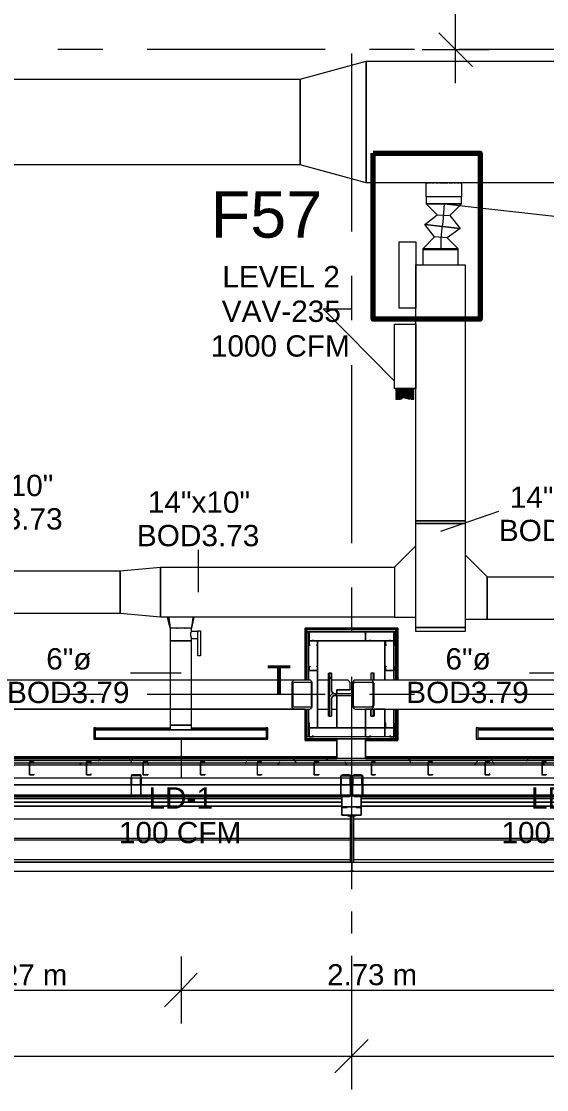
# Model space of a CAD drawing. Header units: metres. Extents: x -2 to 237, y -8 to 52.
# Drawn here: x 12.19 to 15.94, y 7.19 to 14.82 of the extents above; entities that cross this region are included whole.
import ezdxf

# ---------------------------------------------------------------- set-up
doc = ezdxf.new("R2010")
doc.units = ezdxf.units.M
doc.layers.add('HVAC - Ductos', color=5, linetype='Continuous', lineweight=0)
doc.layers.add('PDF2_Text', color=7, linetype='Continuous', lineweight=0)
doc.layers.add('PDF2_Geometry', color=7, linetype='Continuous', lineweight=0, true_color=0xaaaaaa)
doc.layers.add('PDF2_Solid Fills', color=7, linetype='Continuous', lineweight=0, true_color=0xffffff)
doc.styles.add('PDF ArialUnicodeMS-Bold-Identity-H', font='arial.ttf')
doc.styles.add('PDF Helvetica', font='')
doc.styles.get('PDF Helvetica').set_extended_font_data('Helvetica')

msp = doc.modelspace()

# ---------------------------------------------------------------- hatches: boundary and pattern name
at = {"layer": 'PDF2_Solid Fills', "lineweight": 0, "transparency": 33554559}
h = msp.add_hatch(color=256, dxfattribs=at)
h.paths.add_polyline_path([(14.6867, 9.908), (14.6867, 9.8575), (14.705, 9.8575), (14.705, 9.908)])
h.paths.add_polyline_path([(14.4069, 10.041), (14.4069, 10.1648), (14.3886, 10.1648), (14.3886, 9.8575), (14.4069, 9.8575), (14.4069, 9.9859), (14.4115, 9.9997), (14.4161, 10.0043), (14.5537, 10.0043), (14.5537, 10.018), (14.4207, 10.0226), (14.4161, 10.0272), (14.4115, 10.0272), (14.4115, 10.041)])
h.paths.add_polyline_path([(14.705, 10.1143), (14.705, 10.1648), (14.6867, 10.1648), (14.6867, 10.1143)])
for points in [[(4.4593, 9.5227), (56.4401, 9.5227), (56.4401, 9.541), (4.4593, 9.541)], [(14.4711, 9.298), (14.4757, 9.3026), (14.4803, 9.431), (14.5399, 9.431), (14.5399, 9.2934), (14.4803, 9.298), (14.4757, 9.298), (14.4757, 9.2888), (14.4849, 9.2888), (14.5353, 9.2842), (14.5353, 9.2888), (14.5445, 9.2934), (14.549, 9.4341), (14.549, 9.4356), (14.5445, 9.4401), (14.4757, 9.4401), (14.4711, 9.431)], [(14.6316, 9.4355), (14.627, 9.4401), (14.5583, 9.4401), (14.5537, 9.431), (14.5537, 9.298), (14.5583, 9.3026), (14.5629, 9.431), (14.6224, 9.431), (14.6224, 9.2934), (14.5629, 9.298), (14.5583, 9.298), (14.5583, 9.2888), (14.5675, 9.2888), (14.6179, 9.2842), (14.6179, 9.2888), (14.627, 9.2934)]]:
    msp.add_hatch(color=256, dxfattribs=at).paths.add_polyline_path(points)
h = msp.add_hatch(color=256, dxfattribs=at)
h.paths.add_polyline_path([(6.1562, 9.509), (6.1562, 9.5227), (4.4593, 9.5227), (4.4593, 9.509)])
h.paths.add_polyline_path([(55.7246, 9.5227), (55.7246, 9.509), (56.4538, 9.509), (56.4538, 9.5227)])
h.paths.add_polyline_path([(53.6929, 9.5227), (53.6929, 9.509), (55.72, 9.509), (55.72, 9.5227)])
h.paths.add_polyline_path([(50.8494, 9.5227), (50.8494, 9.509), (53.6883, 9.509), (53.6883, 9.5227)])
h.paths.add_polyline_path([(48.8177, 9.5227), (48.8177, 9.509), (50.8448, 9.509), (50.8448, 9.5227)])
h.paths.add_polyline_path([(45.9742, 9.5227), (45.9742, 9.509), (48.8131, 9.509), (48.8131, 9.5227)])
h.paths.add_polyline_path([(43.9425, 9.5227), (43.9425, 9.509), (45.9696, 9.509), (45.9696, 9.5227)])
h.paths.add_polyline_path([(43.1307, 9.5227), (43.1307, 9.509), (43.9379, 9.509), (43.9379, 9.5227)])
h.paths.add_polyline_path([(41.099, 9.5227), (41.099, 9.509), (43.1261, 9.509), (43.1261, 9.5227)])
h.paths.add_polyline_path([(39.0673, 9.5227), (39.0673, 9.509), (41.0944, 9.509), (41.0944, 9.5227)])
h.paths.add_polyline_path([(38.2555, 9.5227), (38.2555, 9.509), (39.0627, 9.509), (39.0627, 9.5227)])
h.paths.add_polyline_path([(36.2238, 9.5227), (36.2238, 9.509), (38.2509, 9.509), (38.2509, 9.5227)])
h.paths.add_polyline_path([(34.1921, 9.5227), (34.1921, 9.509), (36.2192, 9.509), (36.2192, 9.5227)])
h.paths.add_polyline_path([(33.3803, 9.5227), (33.3803, 9.509), (34.1875, 9.509), (34.1875, 9.5227)])
h.paths.add_polyline_path([(31.3486, 9.5227), (31.3486, 9.509), (33.3757, 9.509), (33.3757, 9.5227)])
h.paths.add_polyline_path([(28.5051, 9.5227), (28.5051, 9.509), (31.344, 9.509), (31.344, 9.5227)])
h.paths.add_polyline_path([(26.4734, 9.5227), (26.4734, 9.509), (28.5005, 9.509), (28.5005, 9.5227)])
h.paths.add_polyline_path([(23.6299, 9.5227), (23.6299, 9.509), (26.4688, 9.509), (26.4688, 9.5227)])
h.paths.add_polyline_path([(21.5982, 9.5227), (21.5982, 9.509), (23.6253, 9.509), (23.6253, 9.5227)])
h.paths.add_polyline_path([(20.7864, 9.5227), (20.7864, 9.509), (21.5936, 9.509), (21.5936, 9.5227)])
h.paths.add_polyline_path([(18.7547, 9.5227), (18.7547, 9.509), (20.7818, 9.509), (20.7818, 9.5227)])
h.paths.add_polyline_path([(16.7229, 9.5227), (16.7229, 9.509), (18.7501, 9.509), (18.7501, 9.5227)])
h.paths.add_polyline_path([(15.9112, 9.5227), (15.9112, 9.509), (16.7184, 9.509), (16.7184, 9.5227)])
h.paths.add_polyline_path([(13.8795, 9.5227), (13.8795, 9.509), (15.9066, 9.509), (15.9066, 9.5227)])
h.paths.add_polyline_path([(11.8478, 9.5227), (11.8478, 9.509), (13.8749, 9.509), (13.8749, 9.5227)])
h.paths.add_polyline_path([(11.036, 9.5227), (11.036, 9.509), (11.8432, 9.509), (11.8432, 9.5227)])
h.paths.add_polyline_path([(9.0043, 9.5227), (9.0043, 9.509), (11.0314, 9.509), (11.0314, 9.5227)])
h.paths.add_polyline_path([(6.1608, 9.5227), (6.1608, 9.509), (8.9997, 9.509), (8.9997, 9.5227)])
h = msp.add_hatch(color=256, dxfattribs=at)
h.paths.add_polyline_path([(12.9806, 9.4355), (13.0402, 9.4401), (12.976, 9.4401), (12.976, 9.2888), (12.9851, 9.2934), (12.9806, 9.2934)])
h.paths.add_polyline_path([(13.0448, 9.2888), (13.0493, 9.4395), (13.0493, 9.4401), (13.0448, 9.4401)])
h.paths.add_polyline_path([(13.0402, 9.2842), (13.0402, 9.2888), (12.9851, 9.2888)])

# ---------------------------------------------------------------- linework, layer by layer
at = {"layer": 'HVAC - Ductos', "lineweight": 0}
for points in [[(15.292, 14.375), (15.292, 16.0169), (15.292, 17.9202), (15.292, 19.6217)], [(15.1728, 14.7327), (15.292, 14.6134), (15.4113, 14.4942)], [(15.0536, 14.6134), (15.292, 14.6134), (15.5305, 14.6134)], [(17.2091, 13.6641), (14.6546, 13.6641), (14.6546, 14.5309), (17.2091, 14.5309)], [(4.4593, 14.4025), (14.1822, 14.4025), (14.1822, 13.7925), (4.4593, 13.7925)], [(15.3334, 13.6641), (15.3334, 13.5632), (15.3288, 13.5632), (15.3196, 13.5632), (15.2966, 13.5632), (15.2691, 13.5632), (15.2416, 13.5632), (15.2095, 13.5632), (15.1728, 13.5632), (15.1453, 13.5632), (15.1178, 13.5632), (15.0994, 13.5632), (15.0857, 13.5632), (15.0811, 13.5632), (15.0811, 13.6641), (15.0857, 13.6641), (15.0949, 13.6641), (15.0994, 13.6641)], [(15.104, 13.6641), (15.1086, 13.6641), (15.1132, 13.6641)], [(15.1224, 13.6641), (15.127, 13.6641), (15.1361, 13.6641)], [(15.1499, 13.6641), (15.1545, 13.6641), (15.1683, 13.6641)], [(15.1774, 13.6641), (15.2095, 13.6641), (15.2371, 13.6641)], [(15.2462, 13.6641), (15.2645, 13.6641), (15.2691, 13.6641)], [(15.2783, 13.6641), (15.2875, 13.6641), (15.292, 13.6641)], [(15.3012, 13.6641), (15.3058, 13.6641), (15.315, 13.6641)], [(15.3196, 13.6641), (15.3242, 13.6641), (15.3288, 13.6641)], [(15.2508, 13.4302), (15.3242, 13.3385), (15.0719, 13.366), (15.1591, 13.4348), (15.2508, 13.4302), (15.3334, 13.5127), (15.3334, 13.5632), (15.3288, 13.5632), (15.3196, 13.5632), (15.2966, 13.5632), (15.2691, 13.5632), (15.2416, 13.5632), (15.2095, 13.5632), (15.1728, 13.5632), (15.1453, 13.5632), (15.1178, 13.5632), (15.0994, 13.5632), (15.0857, 13.5632), (15.0811, 13.5632), (15.0811, 13.5127), (15.3334, 13.5127), (15.0811, 13.5127), (15.1591, 13.4348)], [(15.2095, 13.5127), (15.2049, 13.4486), (15.2003, 13.3844), (15.1911, 13.3202), (15.1866, 13.2559), (15.1866, 13.1917)], [(15.2095, 13.5127), (16.0396, 13.421)], [(15.2325, 13.2697), (15.3104, 13.1917), (15.0582, 13.1917), (15.1407, 13.2789), (15.0719, 13.366), (15.3242, 13.3385), (15.2325, 13.2697), (15.1407, 13.2789)], [(15.3104, 13.1917), (15.3058, 13.1917), (15.2875, 13.1917), (15.26, 13.1917), (15.2233, 13.1917), (15.1866, 13.1917), (15.1453, 13.1917), (15.1086, 13.1917), (15.0811, 13.1917), (15.0628, 13.1917), (15.0582, 13.1917)], [(14.8564, 12.247), (14.3473, 12.7652), (14.5537, 12.7652)], [(14.8609, 12.1965), (14.9252, 12.1965), (14.9252, 12.1919), (14.8655, 12.1919), (14.8655, 12.1873), (14.9206, 12.1873), (14.916, 12.1828), (14.8655, 12.1828), (14.8655, 12.1782), (14.916, 12.1782), (14.9114, 12.1736), (14.8655, 12.1736), (14.8655, 12.169), (14.9114, 12.169), (14.9068, 12.1644), (14.8655, 12.1644), (14.8655, 12.1598), (14.9068, 12.1598), (14.9022, 12.1552), (14.8655, 12.1552), (14.8655, 12.1506), (14.8976, 12.1506), (14.8931, 12.146), (14.8655, 12.146), (14.8655, 12.1415), (14.8931, 12.1415), (14.8885, 12.1369), (14.8655, 12.1369), (14.8655, 12.1323), (14.8885, 12.1323), (14.8839, 12.1232), (14.8655, 12.1232), (14.8655, 12.1186), (14.8839, 12.1186), (14.8885, 12.1232), (14.8885, 12.1186), (14.8931, 12.1186), (14.8931, 12.1323), (14.8976, 12.1415), (14.8976, 12.1186), (14.9022, 12.1186), (14.9022, 12.146), (14.9068, 12.1598), (14.9068, 12.1232), (14.9114, 12.1232), (14.9114, 12.1644), (14.9206, 12.1782), (14.9206, 12.1277), (14.9206, 12.1828), (14.9252, 12.1828), (14.9297, 12.1828), (14.9297, 12.1277), (14.9343, 12.1277), (14.9343, 12.1828), (14.9389, 12.1828), (14.9389, 12.1277), (14.9435, 12.1277), (14.9435, 12.1782), (14.9481, 12.1644), (14.9481, 12.1232), (14.9527, 12.1232), (14.9527, 12.1598), (14.9573, 12.146), (14.9573, 12.1186), (14.9619, 12.1186), (14.9619, 12.1415), (14.971, 12.1323), (14.971, 12.1186), (14.971, 12.1232), (14.9756, 12.1186), (14.994, 12.1186), (14.994, 12.1232), (14.9756, 12.1232), (14.9756, 12.1323), (14.994, 12.1323), (14.994, 12.1369), (14.971, 12.1369), (14.971, 12.1415), (14.994, 12.1415), (14.994, 12.146), (14.9664, 12.146), (14.9619, 12.1506), (14.994, 12.1506), (14.994, 12.1552), (14.9619, 12.1552), (14.9573, 12.1598), (14.994, 12.1598), (14.994, 12.1644), (14.9573, 12.1644), (14.9527, 12.169), (14.994, 12.169), (14.994, 12.1736), (14.9481, 12.1736), (14.9481, 12.1782), (14.994, 12.1782), (14.994, 12.1828), (14.9435, 12.1828), (14.9389, 12.1873), (14.994, 12.1873), (14.994, 12.1919), (14.9389, 12.1919), (14.9389, 12.1965), (14.9986, 12.1965)], [(14.9343, 12.1965), (14.9343, 12.1919), (14.9343, 12.1873), (14.9297, 12.1873), (14.9297, 12.1919), (14.9252, 12.1919), (14.9297, 12.1965)], [(15.1866, 11.1784), (15.5994, 11.3205)], [(13.4576, 10.7427), (13.4576, 11.0453)], [(15.3608, 11.0087), (15.3608, 10.55)], [(15.3608, 11.0087), (15.5168, 10.8528), (15.5168, 10.55)], [(12.898, 10.894), (13.187, 10.9215)], [(13.187, 10.9215), (13.187, 10.5638)], [(12.898, 10.5914), (12.898, 10.894)], [(15.5168, 10.55), (15.5168, 10.8528), (18.2227, 10.8528)], [(13.187, 10.5638), (12.898, 10.5914)], [(13.2557, 10.5638), (13.2465, 10.5638), (13.242, 10.5638), (13.2374, 10.5638), (13.2557, 10.4858), (13.2374, 10.5638)], [(13.2465, 10.5638), (13.2557, 10.4858)], [(13.4162, 10.5638), (13.4071, 10.4858), (13.4025, 10.4858), (13.3979, 10.4858), (13.3842, 10.4858), (13.3704, 10.4858), (13.3521, 10.4858), (13.3337, 10.4858), (13.3108, 10.4858), (13.2925, 10.4858), (13.2787, 10.4858), (13.2649, 10.4858), (13.2603, 10.4858), (13.2557, 10.4858), (13.2557, 10.3941), (13.2557, 9.7933), (13.2603, 9.7933), (13.2649, 9.7933), (13.2787, 9.7933), (13.2925, 9.7933), (13.3108, 9.7933), (13.3337, 9.7933), (13.3521, 9.7933), (13.3704, 9.7933), (13.3842, 9.7933), (13.3979, 9.7933), (13.4025, 9.7933), (13.4071, 9.7933), (13.4071, 10.3941), (13.3979, 10.3941), (13.3842, 10.3941), (13.3704, 10.3941), (13.3521, 10.3941), (13.3337, 10.3941), (13.3108, 10.3941), (13.2925, 10.3941), (13.2787, 10.3941), (13.2649, 10.3941), (13.2557, 10.3941), (13.2649, 10.3941), (13.2787, 10.3941), (13.2925, 10.3941), (13.3108, 10.3941), (13.3337, 10.3941), (13.3521, 10.3941), (13.3704, 10.3941), (13.3842, 10.3941), (13.3979, 10.3941), (13.4071, 10.3941), (13.4071, 10.4125), (13.453, 10.4125)], [(13.2787, 10.5638), (13.2603, 10.5638)], [(13.4025, 10.5638), (13.3842, 10.5638), (13.3796, 10.5638), (13.375, 10.5638), (13.3658, 10.5638), (13.3521, 10.5638), (13.3475, 10.5638), (13.3429, 10.5638), (13.3199, 10.5638), (13.3154, 10.5638), (13.3108, 10.5638), (13.2971, 10.5638), (13.2879, 10.5638), (13.2833, 10.5638)], [(13.4254, 10.5638), (13.4208, 10.5638), (13.4162, 10.5638), (13.4071, 10.5638)], [(13.4254, 10.5638), (13.4071, 10.4858), (13.4254, 10.5638)], [(15.3608, 10.55), (15.5168, 10.55)], [(15.5168, 10.55), (18.2227, 10.55)], [(13.4071, 10.4125), (13.4071, 10.4171), (13.4071, 10.4217), (13.4025, 10.4262), (13.4025, 10.4354), (13.4025, 10.4445), (13.4025, 10.4537), (13.4071, 10.4583), (13.4071, 10.4629)], [(13.453, 10.4171), (13.453, 10.4217), (13.453, 10.4262), (13.453, 10.4308), (13.453, 10.44), (13.453, 10.4445), (13.453, 10.4537), (13.453, 10.4583), (13.453, 10.4629), (13.4071, 10.4629), (13.4071, 10.4858)], [(13.3337, 10.1648), (12.9714, 10.1648)], [(16.0626, 10.1648), (15.8195, 10.1648)], [(12.7237, 9.7429), (12.7237, 9.752), (12.7237, 9.7704), (12.7237, 9.775), (13.2557, 9.775)], [(13.2557, 9.7704), (12.7237, 9.7704)], [(13.4071, 9.775), (13.9391, 9.775), (13.9391, 9.7704), (13.9391, 9.752), (13.9391, 9.7429)], [(13.9391, 9.7704), (13.4071, 9.7704)], [(15.4525, 9.7429), (15.4525, 9.752), (15.4525, 9.7704), (15.4525, 9.775), (15.9846, 9.775)], [(15.9846, 9.7704), (15.4525, 9.7704)], [(12.7237, 9.7475), (12.7237, 9.752), (12.7237, 9.7566)], [(13.9391, 9.7199), (13.9391, 9.7107), (13.9391, 9.6924), (12.7237, 9.6924), (13.9391, 9.6924)], [(12.7237, 9.6924), (12.7237, 9.7107), (12.7237, 9.7199)], [(12.7237, 9.7062), (12.7237, 9.7107), (12.7237, 9.7153)], [(13.3337, 9.6924), (13.3337, 9.4127)], [(13.9391, 9.7566), (13.9391, 9.752), (13.9391, 9.7475)], [(13.9391, 9.7153), (13.9391, 9.7107), (13.9391, 9.7062)], [(15.4525, 9.7475), (15.4525, 9.752), (15.4525, 9.7566)], [(16.6679, 9.7199), (16.6679, 9.7107), (16.6679, 9.6924), (15.4525, 9.6924), (16.6679, 9.6924)], [(15.4525, 9.6924), (15.4525, 9.7107), (15.4525, 9.7199)], [(15.4525, 9.7062), (15.4525, 9.7107), (15.4525, 9.7153)]]:
    msp.add_lwpolyline(points, dxfattribs=at)
for points in [[(14.6546, 13.6641), (14.1822, 13.7925), (14.1822, 14.4025), (14.6546, 14.5309)], [(15.0811, 13.5127), (15.0857, 13.5127), (15.0994, 13.5127), (15.1178, 13.5127), (15.1453, 13.5127), (15.1728, 13.5127), (15.2095, 13.5127), (15.2416, 13.5127), (15.2691, 13.5127), (15.2966, 13.5127), (15.3196, 13.5127), (15.3288, 13.5127), (15.3334, 13.5127), (15.3288, 13.5127), (15.3196, 13.5127), (15.2966, 13.5127), (15.2691, 13.5127), (15.2416, 13.5127), (15.2095, 13.5127), (15.1728, 13.5127), (15.1453, 13.5127), (15.1178, 13.5127), (15.0994, 13.5127), (15.0857, 13.5127)], [(14.8885, 13.2422), (15.0077, 13.2422), (15.0077, 12.7698), (14.8885, 12.7698)], [(15.3104, 13.1871), (15.3058, 13.1871), (15.2875, 13.1871), (15.26, 13.1871), (15.2233, 13.1871), (15.1866, 13.1871), (15.1453, 13.1871), (15.1132, 13.1871), (15.0857, 13.1871), (15.0673, 13.1871), (15.0582, 13.1871), (15.0582, 13.0771), (15.0628, 13.0771), (15.0765, 13.0771), (15.0949, 13.0771), (15.1224, 13.0771), (15.1545, 13.0771), (15.1866, 13.0771), (15.2187, 13.0771), (15.2462, 13.0771), (15.2737, 13.0771), (15.292, 13.0771), (15.3058, 13.0771), (15.3104, 13.0771), (15.3104, 13.1871), (15.3104, 13.1917), (15.3058, 13.1917), (15.2875, 13.1917), (15.26, 13.1917), (15.2233, 13.1917), (15.1866, 13.1917), (15.1453, 13.1917), (15.1086, 13.1917), (15.0811, 13.1917), (15.0628, 13.1917), (15.0582, 13.1917), (15.0582, 13.1871), (15.0673, 13.1871), (15.0857, 13.1871), (15.1132, 13.1871), (15.1453, 13.1871), (15.1866, 13.1871), (15.2233, 13.1871), (15.26, 13.1871), (15.2875, 13.1871), (15.3058, 13.1871)], [(15.3104, 13.1871), (15.3058, 13.1871), (15.292, 13.1871), (15.2737, 13.1871), (15.2462, 13.1871), (15.2187, 13.1871), (15.1866, 13.1871), (15.1545, 13.1871), (15.1224, 13.1871), (15.0949, 13.1871), (15.0765, 13.1871), (15.0628, 13.1871), (15.0582, 13.1871), (15.0628, 13.1871), (15.0765, 13.1871), (15.0949, 13.1871), (15.1224, 13.1871), (15.1545, 13.1871), (15.1866, 13.1871), (15.2187, 13.1871), (15.2462, 13.1871), (15.2737, 13.1871), (15.292, 13.1871), (15.3058, 13.1871)], [(15.3608, 13.0771), (15.3608, 11.2518), (15.0077, 11.2518), (15.0077, 13.0771)], [(14.8564, 12.6551), (15.0077, 12.6551), (15.0077, 12.1965), (14.8564, 12.1965)], [(15.3608, 11.2518), (15.3608, 11.2334), (15.0077, 11.2334), (15.0077, 11.2518)], [(15.0077, 10.4904), (15.0077, 11.2334), (15.3608, 11.2334), (15.3608, 10.4904)], [(15.0077, 10.5638), (15.0077, 11.0729), (14.8564, 10.9215), (14.8564, 10.5638), (13.187, 10.5638), (13.187, 10.9215), (14.8564, 10.9215), (14.8564, 10.5638)], [(12.898, 10.5914), (10.7746, 10.5914), (10.7746, 10.894), (12.898, 10.894)], [(13.3017, 10.4858), (13.3062, 10.4858)], [(13.3567, 10.4858), (13.3613, 10.4858)], [(13.453, 10.4675), (13.4713, 10.4675), (13.4713, 10.2886), (13.453, 10.2886)], [(15.3608, 10.4629), (15.0077, 10.4629), (15.0077, 10.4904), (15.3608, 10.4904)], [(12.71, 9.6924), (12.7237, 9.6924), (12.7237, 9.775), (12.71, 9.775)], [(12.7237, 9.7612), (13.9391, 9.7612), (12.7237, 9.7612), (13.9391, 9.7612), (13.9391, 9.7016), (12.7237, 9.7016)], [(13.2557, 9.7612), (13.2603, 9.7612), (13.2649, 9.7612), (13.2787, 9.7612), (13.2925, 9.7612), (13.3108, 9.7612), (13.3337, 9.7612), (13.3521, 9.7612), (13.3704, 9.7612), (13.3842, 9.7612), (13.3979, 9.7612), (13.4025, 9.7612), (13.4071, 9.7612), (13.4071, 9.7933), (13.3979, 9.7933), (13.3842, 9.7933), (13.3704, 9.7933), (13.3521, 9.7933), (13.3337, 9.7933), (13.3108, 9.7933), (13.2925, 9.7933), (13.2787, 9.7933), (13.2649, 9.7933), (13.2557, 9.7933)], [(13.9529, 9.6924), (13.9529, 9.775), (13.9391, 9.775), (13.9391, 9.6924)], [(15.4388, 9.6924), (15.4525, 9.6924), (15.4525, 9.775), (15.4388, 9.775)], [(15.4525, 9.7612), (16.6679, 9.7612), (15.4525, 9.7612), (16.6679, 9.7612), (16.6679, 9.7016), (15.4525, 9.7016)]]:
    msp.add_lwpolyline(points, close=True, dxfattribs=at)
at = {"layer": 'HVAC - Ductos', "color": 252, "lineweight": 0, "true_color": 0x939598}
for points in [[(13.3337, 8.1423), (13.3337, 7.9037), (13.3337, 7.6653)], [(13.4484, 8.023), (13.3337, 7.9037), (13.2145, 7.7845)], [(5.1014, 7.9037), (6.6928, 7.9037), (8.9309, 7.9037), (11.0635, 7.9037), (13.3337, 7.9037), (16.0626, 7.9037), (18.0301, 7.9037), (20.259, 7.9037), (22.4558, 7.9037), (23.7537, 7.9037), (24.8545, 7.9037), (27.1017, 7.9037), (29.4865, 7.9037), (31.665, 7.9037), (32.9583, 7.9037), (34.2701, 7.9037), (36.577, 7.9037)], [(14.5491, 7.6699), (14.5491, 7.4314), (14.5491, 7.1929)], [(14.6683, 7.5506), (14.5491, 7.4314), (14.4298, 7.3121)], [(5.1014, 7.4314), (14.5491, 7.4314), (23.7537, 7.4314), (32.9583, 7.4314), (42.163, 7.4314), (51.3722, 7.4314), (56.2108, 7.4314)]]:
    msp.add_lwpolyline(points, dxfattribs=at)
at = {"layer": 'PDF2_Geometry', "lineweight": 0}
for points in [[(56.408, 23.3686), (56.408, 21.8782), (55.3485, 21.8782), (55.3485, 21.8644), (56.408, 21.8644), (56.408, 9.5548), (4.4593, 9.5548)], [(56.408, 21.8644), (56.4538, 21.8644), (56.4401, 21.8644), (56.4217, 21.8644), (56.4217, 9.5548), (56.4217, 9.541), (4.4593, 9.541)], [(12.7742, 14.6134), (12.4532, 14.6134)], [(14.361, 14.6134), (13.0906, 14.6134)], [(14.5491, 14.586), (14.5491, 13.3156)], [(14.9986, 14.6134), (14.6775, 14.6134)], [(16.5854, 14.6134), (15.315, 14.6134)], [(14.5491, 12.9991), (14.5491, 12.6827)], [(14.5491, 12.3616), (14.5491, 11.0912)], [(4.4593, 9.4172), (56.5456, 9.4172), (56.5456, 9.4401), (56.5456, 9.5089), (56.5456, 9.5548), (56.5456, 9.8483), (56.5456, 10.252), (56.5456, 10.6601), (56.5456, 11.0637)], [(14.5491, 10.7748), (14.5491, 10.4583)], [(14.2189, 10.1143), (14.2189, 10.4858), (14.8793, 10.4858), (14.8793, 10.1143), (14.8793, 10.4858), (14.8793, 10.1143), (14.8793, 10.4858), (14.8747, 10.4858), (14.8747, 10.4813), (14.8701, 10.4767), (14.8655, 10.4767), (14.8655, 10.1143), (14.8655, 10.3941), (14.8655, 10.4767), (14.8655, 10.1143), (14.8655, 10.4767), (14.2281, 10.4767), (14.8655, 10.4767), (14.2281, 10.4767), (14.2235, 10.4767), (14.2189, 10.4813), (14.2189, 10.4858), (14.8793, 10.4858), (14.2189, 10.4858), (14.2189, 10.1143), (10.4811, 10.1143)], [(14.2189, 10.4858), (14.2189, 10.1143)], [(14.2189, 10.4858), (14.2189, 10.1143)], [(14.2189, 10.4858), (14.2189, 10.4813), (14.2235, 10.4767), (14.2281, 10.4767), (14.2281, 10.1143)], [(14.2281, 10.4767), (14.2235, 10.4767), (14.2189, 10.4813), (14.2189, 10.4858)], [(14.2281, 10.4767), (14.2281, 10.1143)], [(14.8655, 10.4767), (14.2281, 10.4767), (14.8655, 10.4767)], [(14.7876, 10.1143), (14.7876, 10.3941), (14.8518, 10.3941), (14.8518, 10.4583), (14.8518, 10.1143), (14.8518, 10.3941), (14.7876, 10.3941), (14.3061, 10.3941), (14.2418, 10.3941), (14.2418, 10.4583), (14.2418, 10.1143), (14.2418, 10.3941), (14.3061, 10.3941), (14.3061, 9.775), (14.7876, 9.775), (14.7876, 9.908), (14.7096, 9.908), (14.7096, 9.8575), (14.6867, 9.8575), (14.6867, 9.908), (14.65, 9.908)], [(14.8655, 10.1143), (14.8655, 10.4767), (14.8655, 10.1143)], [(14.7876, 9.908), (14.7876, 9.775), (14.7876, 9.7107), (14.7876, 9.775), (14.3061, 9.775), (14.2418, 9.775), (14.3061, 9.775), (14.3061, 10.3941), (14.7876, 10.3941), (14.7876, 10.1143), (14.7096, 10.1143), (14.7096, 10.1648), (14.6867, 10.1648), (14.6867, 10.1143), (14.5721, 10.1143), (14.5675, 10.1143), (14.5629, 10.1097)], [(14.4436, 10.0043), (14.4436, 9.775), (14.4436, 10.0043), (14.4298, 10.0043), (14.4207, 9.9997), (14.4115, 9.9951), (14.4069, 9.9814), (14.4069, 9.8575), (14.384, 9.8575), (14.384, 10.1648), (14.4069, 10.1648), (14.4069, 10.041), (14.4115, 10.0318), (14.4207, 10.0226), (14.4298, 10.018), (14.4436, 10.018), (14.4436, 10.0456), (14.4436, 10.018)], [(14.5537, 10.018), (14.4298, 10.018), (14.4207, 10.018), (14.4115, 10.0272), (14.4069, 10.041), (14.4069, 10.1648), (14.3886, 10.1648), (14.3886, 9.8575), (14.4069, 9.8575), (14.4069, 9.9814), (14.4115, 9.9951), (14.4207, 10.0043), (14.4298, 10.0043), (14.5537, 10.0043)], [(14.705, 10.1143), (14.705, 10.1648), (14.6867, 10.1648), (14.6867, 10.1143)], [(14.1364, 10.1143), (10.2105, 10.1143), (10.2059, 10.1143), (10.2013, 10.1097), (10.1967, 10.1052), (10.1921, 10.1006), (10.1921, 10.096), (10.1921, 10.0914), (10.1921, 9.9355), (10.1921, 9.9263), (10.1921, 9.9217), (10.1967, 9.9172), (10.2013, 9.9126), (10.2059, 9.9126), (10.2105, 9.908), (14.1364, 9.908)], [(14.384, 10.1143), (14.3061, 10.1143)], [(14.3886, 10.1189), (14.4069, 10.1373)], [(14.5399, 10.0456), (14.5399, 10.0914), (14.5399, 10.096), (14.5353, 10.1006), (14.5353, 10.1052), (14.5307, 10.1097), (14.5261, 10.1143), (14.5215, 10.1143), (14.4069, 10.1143)], [(14.5491, 10.1373), (14.5491, 9.1008)], [(14.6912, 9.908), (18.6997, 9.908), (18.7043, 9.9126), (18.7089, 9.9126), (18.7134, 9.9172), (18.718, 9.9217), (18.718, 9.9263), (18.718, 9.9355), (18.718, 10.0914), (18.718, 10.096), (18.718, 10.1006), (18.7134, 10.1052), (18.7089, 10.1097), (18.7043, 10.1143), (18.6997, 10.1143), (14.6912, 10.1143)], [(18.5621, 10.1143), (14.8747, 10.1143)], [(12.7742, 10.0134), (12.4532, 10.0134)], [(14.361, 10.0134), (13.0906, 10.0134)], [(14.3886, 9.9951), (14.4161, 10.0226)], [(14.5537, 10.0456), (14.4436, 10.0456), (14.5261, 10.0456), (14.5307, 10.0456), (14.5353, 10.0456), (14.5399, 10.0456), (14.5353, 10.0456), (14.5307, 10.0456), (14.5261, 10.0456)], [(14.9986, 10.0134), (14.6775, 10.0134)], [(16.5854, 10.0134), (15.315, 10.0134)], [(14.2189, 9.908), (14.2189, 9.6878), (14.4436, 9.6878), (14.2189, 9.6878), (14.2189, 9.908), (14.2189, 9.6832), (14.2189, 9.6878), (14.2235, 9.6924), (14.2281, 9.6924), (14.2281, 9.697), (14.7876, 9.697), (14.8655, 9.697), (14.65, 9.697), (14.8655, 9.697), (14.65, 9.697), (14.8655, 9.697), (14.8655, 9.908), (14.8655, 9.697), (14.8701, 9.697), (14.8701, 9.6924), (14.8747, 9.6878), (14.8793, 9.6878), (14.8793, 9.6832), (14.8793, 9.908), (14.8793, 9.6878), (14.8793, 9.908), (14.8793, 9.6832), (14.8793, 9.6878), (14.8747, 9.6878), (14.8701, 9.6924), (14.8701, 9.697), (14.8655, 9.697), (14.8655, 9.908), (14.8655, 9.697), (14.8655, 9.908), (14.8655, 9.697), (14.8655, 9.908), (14.8655, 9.697), (14.8518, 9.697), (14.8518, 9.908), (14.8518, 9.7107), (14.7876, 9.7107), (14.2418, 9.7107), (14.2418, 9.908), (14.2418, 9.775), (14.2418, 9.7107), (14.2281, 9.7107), (14.2281, 9.908), (14.2281, 9.6924), (14.4436, 9.6924), (14.2235, 9.6924), (14.2235, 9.908), (14.2235, 9.6924), (14.4436, 9.6924), (14.2281, 9.6924), (14.2281, 9.908), (14.2281, 9.775), (14.2281, 9.697), (14.2281, 9.908), (14.2281, 9.697), (14.4436, 9.697), (14.2281, 9.697), (14.2281, 9.6924), (14.2235, 9.6924), (14.2189, 9.6878), (14.2189, 9.6832), (14.2189, 9.908), (10.4811, 9.908)], [(14.2281, 9.908), (14.2281, 9.697), (14.2281, 9.908)], [(14.3061, 9.908), (14.384, 9.908)], [(14.4069, 9.908), (14.4436, 9.908)], [(14.65, 9.775), (14.65, 9.908), (14.65, 9.775)], [(14.6867, 9.908), (14.6867, 9.8575), (14.705, 9.8575), (14.705, 9.908)], [(14.8701, 9.6924), (14.8701, 9.908)], [(14.8701, 9.6924), (14.8701, 9.908)], [(14.8747, 9.908), (18.5621, 9.908)], [(14.2281, 9.697), (14.8655, 9.697), (14.2281, 9.697)], [(14.65, 9.6878), (14.8793, 9.6878)], [(14.65, 9.6878), (14.8793, 9.6878)], [(5.4407, 9.5548), (14.4436, 9.5548)], [(5.4407, 9.5548), (14.4436, 9.5548)], [(5.4407, 9.5548), (14.4436, 9.5548)], [(14.65, 9.5548), (23.6529, 9.5548)], [(14.65, 9.5548), (23.6529, 9.5548)], [(14.65, 9.5548), (23.6529, 9.5548)], [(13.8749, 9.5089), (13.4713, 9.5089), (13.0631, 9.5089), (12.6595, 9.5089), (12.2514, 9.5089), (11.8478, 9.5089), (11.4396, 9.5089), (11.036, 9.5089)], [(13.8749, 9.5227), (13.4713, 9.5227), (13.0631, 9.5227), (12.6595, 9.5227), (12.2514, 9.5227), (11.8478, 9.5227)], [(15.9066, 9.5227), (15.5031, 9.5227), (15.0949, 9.5227), (14.6912, 9.5227), (14.2831, 9.5227), (13.8795, 9.5227)], [(15.9066, 9.5089), (15.5031, 9.5089), (15.0949, 9.5089), (14.6912, 9.5089), (14.2831, 9.5089), (13.8795, 9.5089)], [(16.7184, 9.5227), (16.3148, 9.5227), (15.9112, 9.5227)], [(18.7501, 9.5089), (18.3465, 9.5089), (17.9383, 9.5089), (17.5348, 9.5089), (17.1266, 9.5089), (16.7229, 9.5089), (16.3148, 9.5089), (15.9112, 9.5089)], [(12.976, 9.3668), (12.976, 9.4172)], [(12.9806, 9.4172), (12.9806, 9.3668)], [(13.0448, 9.3668), (13.0448, 9.4172)], [(13.0494, 9.4172), (13.0494, 9.3668)], [(14.4711, 9.4172), (14.4711, 9.3668)], [(14.4757, 9.4172), (14.4757, 9.3668)], [(14.5399, 9.3668), (14.5399, 9.4172)], [(14.5491, 9.3668), (14.5491, 9.4172)], [(14.5537, 9.4172), (14.5537, 9.3668)], [(14.5583, 9.4172), (14.5583, 9.3668)], [(14.6224, 9.3668), (14.6224, 9.4172)], [(14.6316, 9.3668), (14.6316, 9.4172)], [(14.6224, 9.3438), (14.6316, 9.353)], [(14.5215, 9.1513), (14.4803, 9.1513), (14.4803, 9.1558), (14.4803, 9.2017), (14.4803, 9.2063), (14.4803, 9.2109), (14.4803, 9.2155), (14.4803, 9.2842), (14.4803, 9.2155), (14.4803, 9.2109), (14.4803, 9.2063), (14.4803, 9.2017), (14.4803, 9.1558), (14.4803, 9.1513), (14.5215, 9.1513), (14.5169, 9.1513), (14.5215, 9.1513), (14.5766, 9.1513), (14.5812, 9.1513), (14.5766, 9.1513), (14.5766, 9.1467), (14.5766, 9.1513), (14.6179, 9.1513), (14.6179, 9.1558), (14.6179, 9.2017), (14.6179, 9.2063), (14.6179, 9.2109), (14.6179, 9.2155), (14.6179, 9.2842), (14.6179, 9.2155), (14.6179, 9.2109), (14.6179, 9.2063), (14.6179, 9.2017), (14.6179, 9.1558), (14.6179, 9.1513), (14.5766, 9.1513)], [(14.5399, 9.2888), (14.5629, 9.2888), (14.5399, 9.2888)], [(14.5399, 9.2888), (14.5629, 9.2888), (14.5399, 9.2888)], [(14.5629, 9.2842), (14.5721, 9.2934)], [(12.976, 9.2155), (13.0494, 9.2155)], [(14.5766, 9.1467), (14.5766, 9.1513), (14.5812, 9.1513), (14.5766, 9.1513), (14.5215, 9.1513), (14.5169, 9.1513), (14.5215, 9.1513), (14.5215, 9.1467), (14.5215, 9.1513), (14.5215, 9.1467), (14.5766, 9.1467), (14.5675, 9.1467), (14.5766, 9.1467), (14.5629, 9.1467), (14.5491, 9.1467), (14.5537, 9.1467), (14.5629, 9.1467), (14.5766, 9.1467), (14.5675, 9.1467), (14.5766, 9.1467), (14.5215, 9.1467), (14.5399, 9.1467), (14.5353, 9.1467), (14.5445, 9.1467), (14.5353, 9.1467), (14.5399, 9.1467), (14.5215, 9.1467)], [(5.3444, 9.1467), (5.3582, 9.1467), (5.3444, 9.1467), (5.3444, 8.8165), (5.3398, 8.8165), (8.4126, 8.8165), (8.4081, 8.8165), (11.4855, 8.8165), (11.4763, 8.8165), (14.5537, 8.8165), (14.5491, 8.8165), (17.6219, 8.8165), (17.6173, 8.8165), (20.6901, 8.8165), (20.6855, 8.8165), (23.7583, 8.8165), (23.7537, 8.8165), (26.8265, 8.8165), (26.8219, 8.8165), (29.8947, 8.8165), (29.8901, 8.8165), (32.9629, 8.8165), (32.9583, 8.8165), (36.0312, 8.8165)], [(11.4855, 8.8165), (11.4763, 8.8165), (11.4763, 8.8027), (11.4763, 8.7843), (11.4763, 8.7706), (11.4763, 8.7614), (11.4763, 8.7568), (11.4763, 8.7522), (14.5537, 8.7522), (14.5537, 8.7568), (14.5537, 8.7614), (14.5537, 8.7706), (14.5537, 8.7843), (14.5537, 8.8027), (14.5537, 8.8165), (14.5537, 9.1467), (14.5491, 9.1467), (14.5491, 8.8165)], [(14.5399, 9.1467), (14.5399, 8.8165), (11.4946, 8.8165), (11.4946, 9.1467), (11.4809, 9.1467), (11.4946, 9.1467), (11.5084, 9.1467), (11.4992, 9.1467), (11.5084, 9.1467), (11.4946, 9.1467)], [(14.5399, 9.1237), (11.4946, 9.1237)], [(14.5307, 9.1467), (14.5215, 9.1467), (14.5307, 9.1467)], [(14.5307, 9.1467), (14.5215, 9.1467), (14.5307, 9.1467)], [(14.5491, 9.1008), (14.5491, 8.6238)], [(14.5629, 9.1467), (14.5629, 8.8165), (17.6082, 8.8165), (17.6082, 9.1467)], [(17.6082, 9.1237), (14.5629, 9.1237)], [(11.4946, 8.9861), (14.5399, 8.9861)], [(14.5399, 8.9724), (11.4946, 8.9724)], [(14.5629, 8.9861), (17.6082, 8.9861)], [(17.6082, 8.9724), (14.5629, 8.9724)], [(11.4946, 8.8348), (14.5399, 8.8348)], [(14.5537, 8.8165), (14.5491, 8.8165), (14.5491, 8.8027), (14.5491, 8.7843), (14.5491, 8.7706), (14.5491, 8.7614), (14.5491, 8.7568), (14.5491, 8.7522), (17.6219, 8.7522)], [(14.5629, 8.8348), (17.6082, 8.8348)], [(14.5399, 8.7568), (14.5399, 8.7522), (14.5491, 8.7522), (14.5491, 8.7568)], [(14.5537, 8.7568), (14.5537, 8.7522), (14.5629, 8.7522), (14.5629, 8.7568)], [(14.5491, 8.4633), (14.5491, 8.3074)]]:
    msp.add_lwpolyline(points, dxfattribs=at)
at = {"layer": 'PDF2_Geometry', "color": 232, "lineweight": 70, "true_color": 0xe91e64}
msp.add_lwpolyline([(14.7043, 13.875), (15.4669, 13.875), (15.4669, 12.6905), (14.7043, 12.6905)], close=True, dxfattribs=at)
at = {"layer": 'PDF2_Geometry', "lineweight": 0}
for points in [[(14.2281, 10.1143), (14.2281, 10.4767), (14.2235, 10.4767), (14.2189, 10.4813), (14.2189, 10.4858), (14.8793, 10.4858), (14.8747, 10.4858), (14.8747, 10.4813), (14.8701, 10.4767), (14.8655, 10.4767), (14.2281, 10.4767)], [(14.8655, 10.4583), (14.8655, 10.1143), (14.8655, 10.4767), (14.8701, 10.4767), (14.8747, 10.4813), (14.8747, 10.4858), (14.8793, 10.4858), (14.8747, 10.4858), (14.8747, 10.4813), (14.8701, 10.4767), (14.8655, 10.4767), (14.2281, 10.4767), (14.8655, 10.4767), (14.8655, 10.4583), (14.8518, 10.4583), (14.2418, 10.4583), (14.2281, 10.4583), (14.2281, 10.1143), (14.2281, 10.3941), (14.2281, 10.4767), (14.2281, 10.1143), (14.2281, 10.4767), (14.2281, 10.1143), (14.2281, 10.4767), (14.8701, 10.4767), (14.2235, 10.4767), (14.2235, 10.1143), (14.2235, 10.4767), (14.8701, 10.4767), (14.2281, 10.4767), (14.2281, 10.4583)], [(14.2464, 10.3941), (14.2418, 10.3987), (14.2418, 10.4583), (14.2464, 10.4583), (14.2739, 10.4583), (14.2739, 10.4537), (14.2739, 10.4583), (14.2464, 10.4583), (14.2464, 10.3987), (14.2739, 10.3987), (14.2739, 10.4033), (14.2739, 10.3941)], [(14.65, 10.3941), (14.65, 10.3987), (14.65, 10.4583), (14.6821, 10.4583), (14.6821, 10.4537), (14.6821, 10.4583), (14.65, 10.4583), (14.65, 10.3987), (14.6821, 10.3987), (14.6821, 10.4033), (14.6821, 10.3941)], [(14.8243, 10.4537), (14.8243, 10.4583)], [(14.8564, 10.4583), (14.8564, 10.3987), (14.8564, 10.3941), (14.8243, 10.3941), (14.8243, 10.4033), (14.8243, 10.3987), (14.8564, 10.3987), (14.8564, 10.4583), (14.8243, 10.4583)], [(14.8701, 10.4767), (14.8701, 10.1143)], [(14.8701, 10.4767), (14.8701, 10.1143)], [(14.2418, 10.3941), (14.2464, 10.3941), (14.3061, 10.3941), (14.3061, 10.362), (14.3015, 10.362), (14.3015, 10.3666), (14.3061, 10.3666), (14.3061, 10.3941), (14.2464, 10.3941), (14.2464, 10.3666), (14.251, 10.3666), (14.251, 10.362), (14.2418, 10.362)], [(14.7921, 10.3941), (14.7967, 10.3941), (14.8564, 10.3941), (14.8564, 10.362), (14.8518, 10.362), (14.8518, 10.3666), (14.8564, 10.3666), (14.8564, 10.3941), (14.7967, 10.3941), (14.7921, 10.3941), (14.7921, 10.3666), (14.7967, 10.3666), (14.7967, 10.362), (14.7921, 10.362)], [(14.3061, 10.1831), (14.2464, 10.1831), (14.2418, 10.1831), (14.2418, 10.2152), (14.251, 10.2152), (14.251, 10.2106), (14.2464, 10.2106), (14.2464, 10.1831), (14.3061, 10.1831), (14.3061, 10.2106), (14.3015, 10.2106), (14.3015, 10.2152), (14.3061, 10.2152)], [(14.8564, 10.1831), (14.7967, 10.1831), (14.7921, 10.1831), (14.7921, 10.2152), (14.7967, 10.2152), (14.7967, 10.2106), (14.7921, 10.2106), (14.7921, 10.1831), (14.7967, 10.1831), (14.8564, 10.1831), (14.8564, 10.2106), (14.8518, 10.2106), (14.8518, 10.2152), (14.8564, 10.2152)], [(14.1364, 10.1143), (14.1318, 10.1143), (14.1318, 10.1097), (14.1272, 10.1052), (14.1226, 10.1006), (14.1226, 10.096), (14.1226, 10.0914), (14.1226, 9.9355), (14.1226, 9.9263), (14.1226, 9.9217), (14.1272, 9.9172), (14.1318, 9.9126), (14.1364, 9.908), (14.251, 9.908), (14.2555, 9.9126), (14.2601, 9.9126), (14.2647, 9.9172), (14.2693, 9.9217), (14.2693, 9.9263), (14.2693, 9.9355), (14.2693, 10.0914), (14.2693, 10.096), (14.2693, 10.1006), (14.2647, 10.1052), (14.2601, 10.1097), (14.2555, 10.1143), (14.251, 10.1143)], [(14.1318, 9.9355), (14.1318, 10.0914), (14.1318, 10.096), (14.1364, 10.1006), (14.251, 10.1006), (14.2555, 10.1006), (14.2601, 10.096), (14.2601, 10.0914), (14.2601, 9.9355), (14.2601, 9.9309), (14.2601, 9.9263), (14.2555, 9.9217), (14.251, 9.9217), (14.1364, 9.9217), (14.1318, 9.9263), (14.1318, 9.9309)], [(14.6912, 9.908), (14.6958, 9.9126), (14.7004, 9.9126), (14.7004, 9.9172), (14.705, 9.9217), (14.705, 9.9263), (14.7096, 9.9355), (14.7096, 10.0914), (14.705, 10.096), (14.705, 10.1006), (14.7004, 10.1052), (14.7004, 10.1097), (14.6958, 10.1143), (14.6912, 10.1143), (14.5721, 10.1143), (14.5675, 10.1143), (14.5629, 10.1097), (14.5629, 10.1052), (14.5583, 10.1006), (14.5583, 10.096), (14.5537, 10.0914), (14.5537, 9.9355), (14.5583, 9.9263), (14.5583, 9.9217), (14.5629, 9.9172), (14.5629, 9.9126), (14.5675, 9.9126), (14.5721, 9.908)], [(14.7004, 10.0914), (14.7004, 9.9355), (14.7004, 9.9309), (14.6958, 9.9263), (14.6958, 9.9217), (14.6912, 9.9217), (14.5721, 9.9217), (14.5675, 9.9217), (14.5675, 9.9263), (14.5629, 9.9309), (14.5629, 9.9355), (14.5629, 10.0914), (14.5675, 10.096), (14.5675, 10.1006), (14.5721, 10.1006), (14.6912, 10.1006), (14.6958, 10.1006), (14.6958, 10.096)], [(14.2281, 9.697), (14.2281, 9.6924), (14.2235, 9.6924), (14.2189, 9.6878), (14.2189, 9.6832), (14.2189, 9.6878), (14.2235, 9.6924), (14.2281, 9.6924), (14.2281, 9.697), (14.4436, 9.697), (14.2281, 9.697), (14.2281, 9.908)], [(14.8701, 9.908), (14.8701, 9.6924)], [(14.3061, 9.7795), (14.3061, 9.775), (14.2464, 9.775), (14.2418, 9.7795), (14.2418, 9.8071), (14.251, 9.8071), (14.2464, 9.8071), (14.2464, 9.7795), (14.2464, 9.775), (14.3061, 9.775), (14.3061, 9.7795), (14.3061, 9.8071)], [(14.2464, 9.7107), (14.2418, 9.7107), (14.2418, 9.7153), (14.2418, 9.775), (14.2464, 9.775), (14.2739, 9.775), (14.2739, 9.7704), (14.2739, 9.775), (14.2464, 9.775), (14.2464, 9.7153), (14.2464, 9.7107), (14.2739, 9.7107)], [(14.3015, 9.8071), (14.3061, 9.8071)], [(14.65, 9.7107), (14.65, 9.7153), (14.65, 9.775), (14.6821, 9.775), (14.6821, 9.7704), (14.6821, 9.775), (14.65, 9.775), (14.65, 9.7153), (14.65, 9.7107), (14.6821, 9.7107)], [(14.8564, 9.7795), (14.8564, 9.775), (14.7967, 9.775), (14.7921, 9.775), (14.7921, 9.7795), (14.7921, 9.8071), (14.7967, 9.8071), (14.7921, 9.8071), (14.7921, 9.7795), (14.7921, 9.775), (14.7967, 9.775), (14.8564, 9.775), (14.8564, 9.7795), (14.8564, 9.8071)], [(14.8243, 9.7704), (14.8243, 9.775)], [(14.8564, 9.775), (14.8564, 9.7153), (14.8564, 9.7107), (14.8243, 9.7107), (14.8243, 9.7199), (14.8243, 9.7107), (14.8564, 9.7107), (14.8564, 9.7153), (14.8564, 9.775), (14.8243, 9.775)], [(14.8518, 9.8071), (14.8564, 9.8071)], [(14.4436, 9.6832), (14.2189, 9.6832)], [(14.2281, 9.7107), (14.2281, 9.697), (14.8518, 9.697), (14.8518, 9.7107)], [(14.2739, 9.7199), (14.2739, 9.7107)], [(14.4436, 9.5548), (14.4436, 9.697)], [(14.65, 9.5548), (14.65, 9.697)], [(14.8793, 9.6832), (14.65, 9.6832), (14.8793, 9.6832), (14.8793, 9.6878), (14.8747, 9.6878), (14.8701, 9.6924), (14.8701, 9.697), (14.8655, 9.697), (14.8701, 9.697), (14.8701, 9.6924), (14.8747, 9.6878), (14.8793, 9.6878)], [(14.8701, 9.6924), (14.65, 9.6924)], [(14.8701, 9.6924), (14.65, 9.6924)], [(14.6821, 9.7199), (14.6821, 9.7107)], [(5.4407, 9.5686), (14.4436, 9.5686)], [(5.4407, 9.5594), (14.4436, 9.5594)], [(12.2835, 9.5319), (12.256, 9.5319), (12.2514, 9.5319), (12.2514, 9.5273), (12.2514, 9.4401), (12.256, 9.4401), (12.2835, 9.4401), (12.2835, 9.4447), (12.2835, 9.4401), (12.256, 9.4401), (12.2514, 9.4401), (12.2514, 9.5273), (12.256, 9.5273), (12.2835, 9.5273), (12.2835, 9.5227)], [(12.6917, 9.5319), (12.6595, 9.5319), (12.6595, 9.5273), (12.6595, 9.4401), (12.6917, 9.4401), (12.6917, 9.4447), (12.6871, 9.4447), (12.6871, 9.4401), (12.6595, 9.4401), (12.6595, 9.5273), (12.6871, 9.5273), (12.6871, 9.5227), (12.6917, 9.5227)], [(13.0952, 9.5319), (13.0677, 9.5319), (13.0631, 9.5319), (13.0631, 9.5273), (13.0631, 9.4401), (13.0677, 9.4401), (13.0952, 9.4401), (13.0952, 9.4447), (13.0952, 9.4401), (13.0677, 9.4401), (13.0631, 9.4401), (13.0631, 9.5273), (13.0677, 9.5273), (13.0952, 9.5273), (13.0952, 9.5227)], [(13.5034, 9.5319), (13.4713, 9.5319), (13.4713, 9.5273), (13.4713, 9.4401), (13.5034, 9.4401), (13.5034, 9.4447), (13.5034, 9.4401), (13.4713, 9.4401), (13.4713, 9.5273), (13.5034, 9.5273), (13.5034, 9.5227)], [(13.907, 9.5319), (13.8795, 9.5319), (13.8749, 9.5273), (13.8749, 9.4401), (13.8795, 9.4401), (13.907, 9.4401), (13.907, 9.4447), (13.907, 9.4401), (13.8795, 9.4401), (13.8795, 9.5273), (13.907, 9.5273), (13.907, 9.5227)], [(14.3152, 9.5319), (14.2831, 9.5319), (14.2831, 9.5273), (14.2831, 9.4401), (14.3152, 9.4401), (14.3152, 9.4447), (14.3152, 9.4401), (14.2831, 9.4401), (14.2831, 9.5273), (14.3152, 9.5273), (14.3152, 9.5227)], [(14.65, 9.5686), (23.6529, 9.5686)], [(14.65, 9.5594), (23.6529, 9.5594)], [(14.7188, 9.5319), (14.6912, 9.5319), (14.6912, 9.5273), (14.6912, 9.4401), (14.7188, 9.4401), (14.7188, 9.4447), (14.7188, 9.4401), (14.6912, 9.4401), (14.6912, 9.5273), (14.7188, 9.5273), (14.7188, 9.5227)], [(15.127, 9.5319), (15.0994, 9.5319), (15.0949, 9.5319), (15.0949, 9.5273), (15.0949, 9.4401), (15.0994, 9.4401), (15.127, 9.4401), (15.127, 9.4447), (15.127, 9.4401), (15.0994, 9.4401), (15.0949, 9.4401), (15.0949, 9.5273), (15.0994, 9.5273), (15.127, 9.5273), (15.127, 9.5227)], [(15.5351, 9.5319), (15.5031, 9.5319), (15.5031, 9.5273), (15.5031, 9.4401), (15.5351, 9.4401), (15.5351, 9.4447), (15.5305, 9.4447), (15.5305, 9.4401), (15.5031, 9.4401), (15.5031, 9.5273), (15.5305, 9.5273), (15.5305, 9.5227), (15.5351, 9.5227)], [(15.9387, 9.5319), (15.9112, 9.5319), (15.9066, 9.5319), (15.9066, 9.5273), (15.9066, 9.4401), (15.9112, 9.4401), (15.9387, 9.4401), (15.9387, 9.4447), (15.9387, 9.4401), (15.9112, 9.4401), (15.9112, 9.5273), (15.9387, 9.5273), (15.9387, 9.5227)], [(12.976, 9.2934), (12.976, 9.2888), (12.9851, 9.2842), (13.0402, 9.2842), (13.0494, 9.2888), (13.0494, 9.2934), (13.0494, 9.431), (13.0494, 9.4355), (13.0402, 9.4401), (12.9851, 9.4401), (12.976, 9.4355), (12.976, 9.431)], [(13.0402, 9.2888), (12.9851, 9.2888), (12.9806, 9.2934), (12.9806, 9.431), (12.9851, 9.4355), (13.0402, 9.4355), (13.0448, 9.431), (13.0448, 9.2934)], [(14.5353, 9.4401), (14.4849, 9.4401), (14.4757, 9.4355), (14.4711, 9.4264), (14.4711, 9.298), (14.4757, 9.2888), (14.4849, 9.2842), (14.5353, 9.2842), (14.5445, 9.2888), (14.5491, 9.298), (14.5491, 9.4264), (14.5445, 9.4355)], [(14.4757, 9.4264), (14.4803, 9.431), (14.4849, 9.431), (14.5353, 9.431), (14.5399, 9.431), (14.5399, 9.4264), (14.5399, 9.298), (14.5399, 9.2934), (14.5353, 9.2934), (14.4849, 9.2934), (14.4803, 9.2934), (14.4757, 9.298)], [(14.6179, 9.4401), (14.5675, 9.4401), (14.5583, 9.4355), (14.5537, 9.4264), (14.5537, 9.298), (14.5583, 9.2888), (14.5675, 9.2842), (14.6179, 9.2842), (14.627, 9.2888), (14.6316, 9.298), (14.6316, 9.4264), (14.627, 9.4355)], [(14.6179, 9.431), (14.6224, 9.431), (14.6224, 9.4264), (14.6224, 9.298), (14.6224, 9.2934), (14.6179, 9.2934), (14.5675, 9.2934), (14.5629, 9.2934), (14.5583, 9.298), (14.5583, 9.4264), (14.5629, 9.431), (14.5675, 9.431)], [(11.5176, 9.3668), (12.976, 9.3668)], [(12.9806, 9.3668), (13.0127, 9.3668)], [(13.0127, 9.3668), (13.0448, 9.3668)], [(13.0494, 9.3668), (14.4711, 9.3668)], [(14.4757, 9.3668), (14.5399, 9.3668)], [(14.5537, 9.3668), (14.5491, 9.3668)], [(14.6224, 9.3668), (14.5583, 9.3668)], [(16.0442, 9.3668), (14.6316, 9.3668)], [(12.976, 9.2934), (11.5176, 9.2934)], [(13.0127, 9.2842), (11.5497, 9.2842)], [(13.0127, 9.2704), (11.5497, 9.2704)], [(13.0127, 9.243), (11.5497, 9.243)], [(13.0127, 9.2934), (12.9806, 9.2934)], [(13.0448, 9.2934), (13.0127, 9.2934)], [(14.4803, 9.2842), (13.0127, 9.2842)], [(14.4803, 9.2704), (13.0127, 9.2704)], [(14.4803, 9.243), (13.0127, 9.243)], [(14.4711, 9.2934), (13.0494, 9.2934)], [(14.5353, 9.2934), (14.4803, 9.2934)], [(14.5399, 9.2888), (14.5629, 9.2888)], [(14.5537, 9.2934), (14.5445, 9.2934)], [(14.6179, 9.2934), (14.5629, 9.2934)], [(16.0809, 9.2842), (14.6179, 9.2842)], [(16.0809, 9.2704), (14.6179, 9.2704)], [(16.0809, 9.243), (14.6179, 9.243)], [(16.0442, 9.2934), (14.627, 9.2934)], [(13.0127, 9.2155), (11.5497, 9.2155)], [(14.4803, 9.2155), (13.0127, 9.2155)], [(14.4803, 9.2109), (14.6179, 9.2109)], [(14.5169, 9.2063), (14.4803, 9.2063)], [(14.6179, 9.2063), (14.5812, 9.2063)], [(14.6179, 9.2155), (16.0809, 9.2155), (17.5485, 9.2155), (16.0809, 9.2155)], [(14.5491, 9.1237), (14.5537, 9.1237)], [(14.5537, 8.9861), (14.5491, 8.9861)], [(14.5491, 8.9724), (14.5537, 8.9724)], [(14.5537, 8.8348), (14.5491, 8.8348)]]:
    msp.add_lwpolyline(points, close=True, dxfattribs=at)
at = {"layer": 'PDF2_Geometry', "color": 254, "lineweight": 0, "true_color": 0xeaeaea}
for points in [[(12.7559, 9.5548), (12.7467, 9.541), (12.7421, 9.5365)], [(12.9668, 9.5456), (12.9623, 9.5548)], [(12.9897, 9.5502), (12.9806, 9.541), (12.9714, 9.5227)], [(13.0952, 9.5319), (13.0906, 9.5365)], [(13.8061, 9.5456), (13.8015, 9.541), (13.7924, 9.5227), (13.7924, 9.5181)], [(14.0354, 9.5319), (14.0309, 9.5227), (14.0217, 9.5089)], [(14.1547, 9.5273), (14.1455, 9.541), (14.1364, 9.5548)], [(14.3794, 9.541), (14.3702, 9.5548)], [(14.5169, 9.5089), (14.5078, 9.5227), (14.5032, 9.5319)], [(14.7509, 9.5548), (14.7509, 9.5502)], [(14.971, 9.5273), (14.9664, 9.541), (14.9573, 9.5548)], [(15.448, 9.541), (15.4388, 9.5227), (15.4297, 9.5135)], [(15.5672, 9.5181), (15.5627, 9.5227), (15.5535, 9.541), (15.5489, 9.5502)], [(15.5718, 9.5548), (15.5672, 9.5502)], [(15.8103, 9.5548), (15.8011, 9.541), (15.7965, 9.5365)], [(12.6229, 9.5273), (12.6183, 9.5227), (12.6091, 9.5089)], [(13.1044, 9.5089), (13.0952, 9.5227), (13.0952, 9.5273)], [(15.6911, 9.5089), (15.6865, 9.5089)], [(15.925, 9.5089), (15.9158, 9.5227)]]:
    msp.add_lwpolyline(points, dxfattribs=at)
at = {"layer": 'PDF2_Geometry', "color": 254, "lineweight": 0, "true_color": 0xd2d2d2}
for points in [[(14.3061, 9.5273), (14.3061, 9.5319)], [(15.9342, 9.5273), (15.9387, 9.5319)], [(13.8749, 9.4815), (13.8795, 9.4861)], [(15.9066, 9.4998), (15.9112, 9.5044)], [(14.7188, 9.4401), (14.7188, 9.4447)]]:
    msp.add_lwpolyline(points, dxfattribs=at)
at = {"layer": 'PDF2_Geometry', "color": 252, "lineweight": 0, "true_color": 0x939598}
for points in [[(14.5491, 8.1468), (14.5491, 7.5139)], [(14.5491, 7.3534), (14.5491, 7.1929)]]:
    msp.add_lwpolyline(points, dxfattribs=at)

# ---------------------------------------------------------------- texts
at = {"layer": 'PDF2_Text', "color": 232, "lineweight": 70, "true_color": 0xe91e64, "insert": (13.5449, 13.4349), "char_height": 0.33022, "attachment_point": 4, "style": 'PDF ArialUnicodeMS-Bold-Identity-H'}
msp.add_mtext('F57', dxfattribs=at)
at = {"layer": 'PDF2_Text', "lineweight": 0, "attachment_point": 4, "style": 'PDF Helvetica'}
for s, insert, char_height in [('LEVEL 2', (13.6279, 12.9935), 0.15205), ('VAV-235', (13.6233, 12.7458), 0.15205), ('1000 CFM', (13.5453, 12.4982), 0.15205), ('12"x10"', (11.6924, 11.5029), 0.15205), ('14"x10"', (13.0958, 11.3837), 0.15205), ('14"x12"', (15.678, 11.4203), 0.15205), ('BOD3.73', (11.6144, 11.2644), 0.15205), ('BOD3.73', (13.0179, 11.1452), 0.15205), ('BOD3.71', (15.6, 11.1818), 0.15205), ('6"ø', (12.3712, 10.2646), 0.15205), ('6"ø', (15.2193, 10.2646), 0.15205), ('T', (13.9443, 10.1187), 0.2049), ('BOD3.79', (12.0914, 10.0261), 0.15205), ('BOD3.79', (14.9396, 10.0261), 0.15205), ('LD-1', (13.1004, 9.2739), 0.15205), ('LD-1', (15.8293, 9.2739), 0.15205), ('100 CFM', (12.8895, 9.0262), 0.15205), ('100 CFM', (15.6184, 9.0262), 0.15205)]:
    msp.add_mtext(s, dxfattribs=dict(at, insert=insert, char_height=char_height))
at = {"layer": 'PDF2_Text', "color": 252, "lineweight": 0, "true_color": 0x939598, "char_height": 0.15017, "attachment_point": 4, "style": 'PDF Helvetica'}
for s, insert in [('2.27 m', (11.8804, 8.012)), ('2.73 m', (14.3755, 8.012))]:
    msp.add_mtext(s, dxfattribs=dict(at, insert=insert))

doc.saveas('drawing.dxf')
